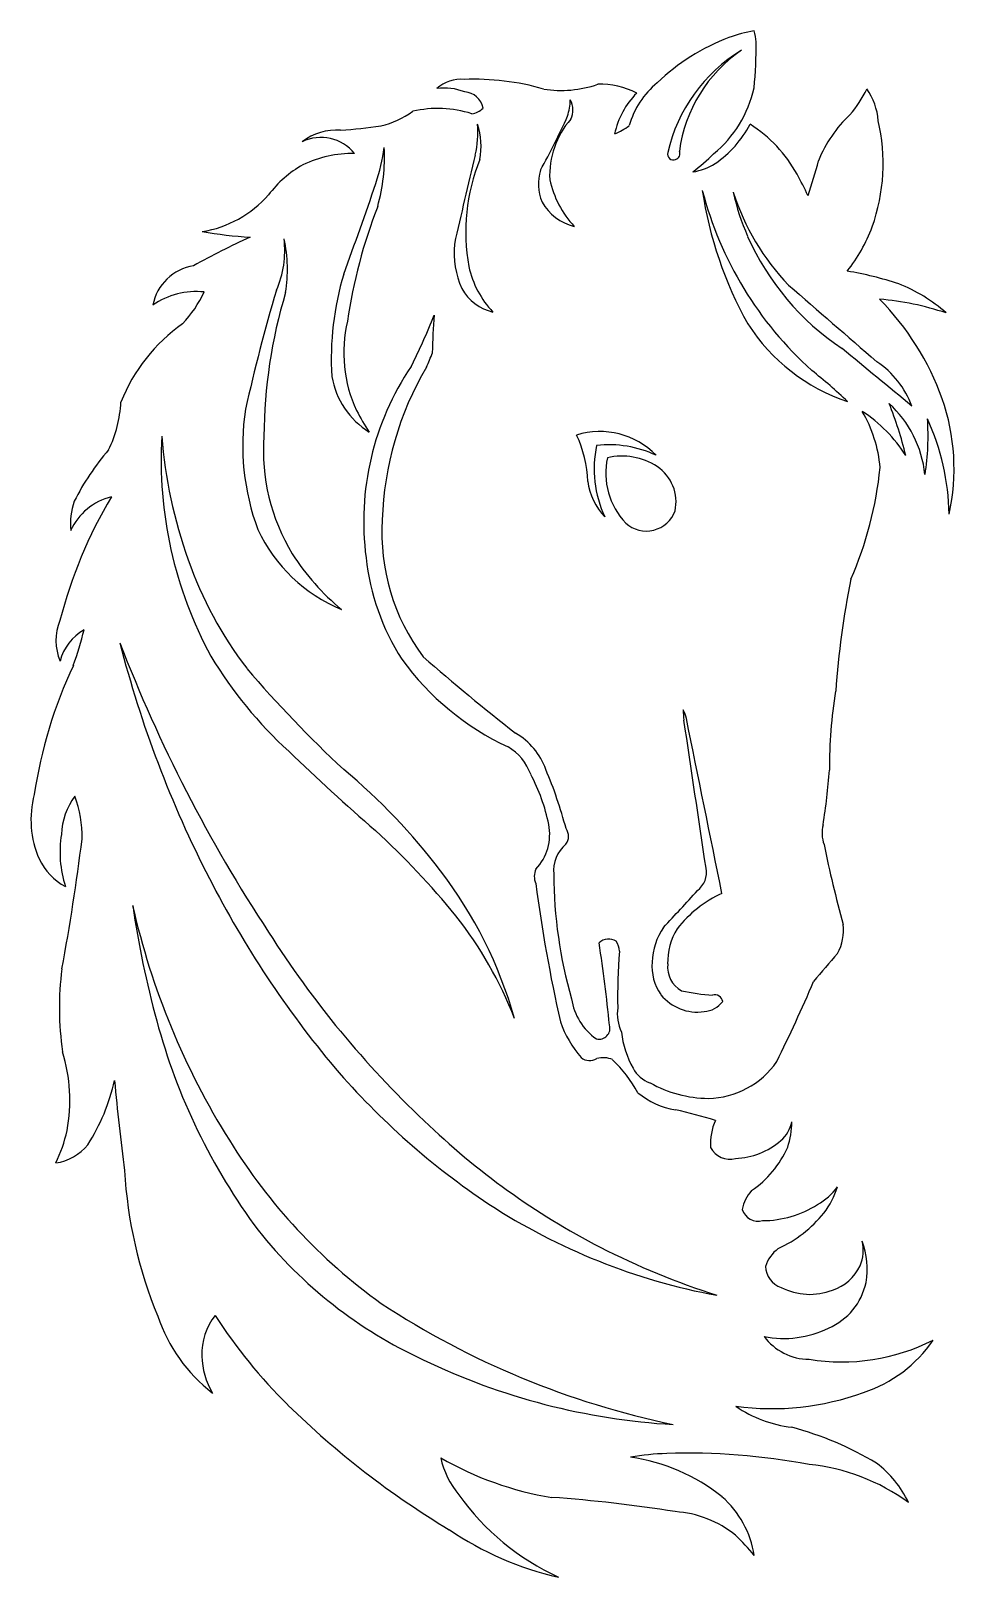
# Model space of a CAD drawing. Extents: x 24 to 180, y 22 to 283.
import ezdxf

# ---------------------------------------------------------------- set-up
doc = ezdxf.new("R2010")
doc.units = 0
doc.header["$MEASUREMENT"] = 0
doc.layers.add('_Layer_1', color=7, linetype='Continuous')

msp = doc.modelspace()

# ---------------------------------------------------------------- linework, layer by layer
at = {"linetype": 'Continuous'}
for p, q in [((143.69, 280.03), (143.69, 280.03)), ((137.07, 256.33), (137.07, 256.33))]:
    msp.add_line(p, q, dxfattribs=at)
at = {"layer": '_Layer_1', "color": 0}
for centre, radius, start, end in [((149.72, 259.62), 24, 99.339, 109.8481), ((136.58, 280.48), 9.66, 5.7405, 17.0022), ((154.4, 248.43), 36.12, 110.8074, 133.7115), ((158.05, 256.53), 27.54, 121.4245, 167.0094), ((157.5, 259.77), 24.51, 124.2822, 172.4597), ((67.18, 281.45), 79.02, 354.3455, 0), ((96.22, 269.17), 5.96, 84.3778, 132.621), ((98.41, 231.8), 43.33, 74.1425, 92.1297), ((93.46, 264.25), 9.39, 68.5309, 97.8184), ((96.65, 269.57), 3.43, 11.3099, 85.7811), ((113.24, 291.93), 18.69, 260.7966, 289.1852), ((119.94, 261.54), 12.75, 61.7233, 92.4798), ((135.67, 263.08), 13.71, 135, 168.1987), ((138.71, 263.31), 14.56, 129.5144, 164.1777), ((126.29, 277.96), 19.99, 309.4408, 347.5748), ((146.86, 282.18), 20.01, 319.2765, 334.2262), ((156.17, 267.33), 10.67, 4.2657, 35.2509), ((79.05, 282.41), 15.6, 283.707, 305.4982), ((92.35, 251.31), 18.88, 72.3112, 102.993), ((97.71, 272.51), 3.23, 276.7622, 315.5272), ((104.39, 272), 10.37, 342.5784, 357.9706), ((111.66, 269.93), 3.53, 333.8384, 28.7689), ((70.47, 349.51), 83.18, 273.7586, 278.4916), ((82.2, 266.2), 16.93, 346.6995, 4.4845), ((87.37, 263.74), 12.3, 349.8342, 17.8984), ((17.74, 311.48), 105.52, 330.6364, 336.199), ((125.65, 258.89), 14.39, 138.7473, 182.98), ((118.47, 275.34), 10.19, 291.8008, 307.688), ((128.51, 276.37), 18.86, 304.6802, 331.9739), ((132.62, 247.76), 23.39, 28.9103, 57.6139), ((177.06, 253.15), 21.94, 133.2676, 158.0298), ((135.55, 260.86), 32.09, 340.5121, 13.0835), ((75.35, 256.71), 9.83, 86.6646, 127.034), ((72.61, 257.98), 7.3, 39.0405, 115.8295), ((77.92, 243.39), 19.19, 88.956, 115.8657), ((48.95, 268.42), 34.69, 341.6923, 351.9971), ((52.03, 262.04), 31.31, 344.4275, 2.8292), ((1096.64, 21.69), 1026.57, 166.44457, 167.30827), ((129.48, 249.33), 32.41, 157.8011, 190.4686), ((132.19, 262.49), 0.999, 167.0556, 291.5197), ((132.23, 262.57), 1.06, 288.0823, 23.4181), ((112.07, 289.9), 38.39, 307.5614, 314.5247), ((78.96, 244.03), 19.11, 119.5109, 142.8161), ((117.12, 257.41), 7.77, 162.5651, 203.0716), ((133.72, 269.92), 10.61, 279.5366, 301.3732), ((84.85, 222.01), 77.66, 25.5261, 28.5005), ((83.27, 280.37), 75.87, 340.8421, 345.489), ((-653.08, 509.12), 776.84, 339.90085, 341.10212), ((127.89, 261.82), 17.02, 192.4946, 222.9037), ((202.93, 266.16), 66.59, 188.4882, 209.1318), ((197.06, 271.92), 61.98, 194.5584, 227.9682), ((49.52, 267.99), 18.87, 279.1501, 318.8861), ((117.4, 258.51), 8.51, 209.1859, 256.6137), ((178.33, 263.58), 36.8, 191.8422, 204.0835), ((180.68, 268.21), 40.26, 197.6257, 223.8696), ((164.14, 221.71), 87.94, 158.7161, 171.8409), ((64.41, 317.29), 68.96, 260.0739, 266.8453), ((185.39, 266.57), 44.47, 203.8951, 236.2695), ((140.17, 259.73), 27.36, 321.4353, 339.4962), ((117.58, 124.04), 136.81, 114.6055, 119.0976), ((49.85, 246.15), 16.63, 336.227, 6.789), ((42.87, 242.93), 24.06, 350.6861, 12.4326), ((110.61, 245.96), 15.51, 175.2904, 203.6682), ((52.36, 235.36), 8.33, 99.0158, 169.1314), ((113.2, 246.77), 15.94, 192.0864, 223.727), ((124.88, 227.74), 50.54, 163.4099, 183.2722), ((151.73, 184.13), 59.37, 71.8033, 80.4634), ((51.57, 226.12), 13.1, 84.3787, 124.3613), ((34.74, 247.54), 19.96, 316.4513, 335.1672), ((352, 154.26), 299.31, 163.4652, 167.4428), ((149.31, 214.13), 86.36, 163.2343, 179.5861), ((103.54, 243.71), 8.17, 209.1377, 256.8042), ((3042.69, 3549.9), 4394.47, 228.86167, 229.1192), ((160.65, 215.93), 26.42, 48.1349, 68.656), ((134.27, 205.5), 46.09, 19.787, 44.7004), ((163.23, 191.01), 47.06, 71.3499, 85.3681), ((66.69, 209.3), 30.09, 125.5298, 158.0792), ((99.75, 228.87), 23.29, 166.7833, 204.8027), ((-3.57, 272.78), 102.44, 333.1652, 338.4916), ((217.22, 225.9), 125.83, 175.7531, 178.6468), ((171.69, 250.94), 31.94, 212.5694, 251.6275), ((59.65, 240.62), 33.89, 335.2565, 339.7129), ((-2482.21, -2975.88), 4154.52, 50.28346, 50.49445), ((126.6, 200.33), 46.78, 145.9359, 187.5351), ((137.91, 198.72), 54.99, 149.7211, 178.0142), ((107.63, 164.48), 77.89, 46.1224, 52.019), ((158.05, 214.56), 15.37, 20.0803, 56.355), ((88.17, 227.28), 13.95, 190.0208, 237.9132), ((17.73, 221.62), 21.08, 334.1467, 357.0423), ((106.24, 195.45), 67.18, 13.8124, 21.7177), ((155.66, 206.2), 19.17, 6.2515, 47.3621), ((143.51, 209.28), 36.12, 347.6988, 19.1067), ((99.76, 213.14), 40.39, 171.1843, 200.561), ((119.45, 240.64), 46.17, 207.8144, 213.0618), ((144.85, 207.6), 22.35, 4.7298, 30.499), ((150.8, 198.45), 24.44, 32.2462, 57.0173), ((134.11, 214.8), 41.13, 350.887, 4.0535), ((137.34, 200.64), 41.48, 1.2966, 24.304), ((115.33, 210.79), 69.77, 176.7354, 208.4543), ((127.13, 221.22), 81.71, 184.5313, 199.5578), ((96.6, 212.36), 33.74, 175.9413, 211.23), ((119.74, 202.3), 13.25, 44.122, 107.2047), ((96.48, 206.17), 21.25, 2.5534, 24.4244), ((68.88, 184.59), 42.55, 139.1388, 153.2336), ((138.1, 209.23), 19.31, 168.1617, 204.8379), ((121.29, 194.68), 18.63, 64.6798, 96.4408), ((133.01, 208.51), 12.27, 167.716, 223.5901), ((123.47, 200.4), 10.99, 57.1276, 102.8426), ((125.39, 203.63), 7.24, 347.8911, 56.0541), ((104.15, 215.84), 63.3, 336.462, 354.1997), ((128.49, 208.59), 10.88, 187.7752, 223.3428), ((105.55, 163.79), 79.58, 149.2279, 165.6173), ((39.66, 194.51), 10.3, 103.9817, 155.5362), ((42.15, 199.88), 11.91, 161.0286, 185.3016), ((127.61, 203.9), 5.18, 227.8308, 339.8087), ((86.28, 210.27), 26.83, 204.9363, 247.6661), ((117.95, 198.44), 35.06, 176.4303, 216.7584), ((113, 215.91), 66.61, 199.3203, 217.3519), ((102.36, 217.11), 41.15, 212.7296, 230.3099), ((119.61, 198.42), 39.61, 186.1199, 212.6751), ((313.82, 160.32), 154.62, 168.7192, 175.7989), ((36.89, 180.16), 9.09, 158.0206, 202.3919), ((36.77, 174.58), 8.54, 119.4921, 165.6585), ((-28.36, 197.17), 62.77, 340.2857, 346.0342), ((222.46, 226.79), 189.76, 194.3312, 207.241), ((278.2, 271.93), 256.69, 201.0285, 213.3368), ((102.12, 142.48), 78.86, 154.8465, 171.4971), ((114.8, 213.95), 70.87, 210.904, 227.782), ((218.67, 311.17), 208.74, 220.542, 227.0521), ((123.74, 204.16), 46.26, 215.9025, 245.0795), ((359.88, 488.03), 411.55, 228.9957, 231.8219), ((239.38, 158.67), 80.82, 170.7605, 180.2713), ((146.2, 168.57), 12.37, 180.4511, 188.4572), ((129.86, 166.14), 4.61, 10.7424, 30.4327), ((-18361.9, -2606.34), 18702.59, 8.44932, 8.52685), ((-33495.85, -6686.77), 34321.52, 11.46864, 11.519), ((99.63, 154.53), 8.96, 19.8036, 58.9968), ((99.84, 154.6), 11.42, 19.4133, 60.2884), ((302.21, 403.39), 337.29, 225.828, 229.201), ((11.94, 80.5), 101.12, 36.9038, 50.3646), ((79.65, 142.53), 32.14, 11.7488, 27.8847), ((39.28, 128.4), 77.38, 14.9598, 22.8039), ((57.28, 165.46), 101.54, 350.6913, 355.9465), ((40.01, 149.89), 16.44, 165.0302, 203.8236), ((40.42, 146.96), 11.7, 143.7574, 177.8053), ((12.99, 147.1), 19.23, 358.6307, 20.6295), ((102.63, 147.45), 8.64, 316.7665, 10.8685), ((47.14, 144.38), 18.66, 170.6514, 198.0467), ((-327.04, 191), 361.98, 349.438, 352.9605), ((-15.5, 42.54), 143.54, 39.3942, 47.3155), ((112.19, 147.08), 2.26, 324.1734, 35.211), ((163.14, 147.65), 5.83, 166.181, 199.7133), ((117.81, 141.26), 5.88, 130.1334, 185.6862), ((359.7, 186.93), 206.22, 191.5392, 195.3951), ((34.14, 147.55), 10.13, 205.1389, 242.1017), ((33.86, 96.05), 74.27, 15.8088, 37.4639), ((111.79, 140.29), 3.12, 156.5928, 202.411), ((134.06, 140.94), 3.72, 305.9507, 12.109), ((206.58, 218.17), 171.7, 207.1059, 219.9652), ((371.69, 173.9), 265.08, 187.5437, 192.6791), ((189.86, 140.95), 77.9, 180.2043, 195.9221), ((-147.2, 392.56), 381.03, 316.7887, 318.0645), ((148.84, 119.01), 20.27, 114.6319, 142.1438), ((201.5, 158.73), 162.42, 188.2648, 195.3017), ((165.98, 163.7), 128.38, 192.7427, 212.0049), ((41.91, 91.66), 68.01, 21.2249, 38.1097), ((205.05, 220.58), 167.38, 212.4109, 226.5993), ((139.73, 125.41), 11.15, 145.8076, 177.9034), ((142.21, 125.7), 11, 148.4533, 181.1277), ((152.57, 131.21), 8.37, 331.8848, 6.683), ((121.25, 127.27), 2.43, 58.3886, 132.2909), ((-163.51, 86.18), 286.36, 5.8056, 8.6127), ((119.49, 127.45), 3.57, 2.9532, 31.8362), ((225.21, 119.72), 102.46, 175.5721, 180.913), ((136.8, 125.07), 8.24, 174.7662, 215.3471), ((266.13, 32.44), 142.36, 138.2334, 140.7473), ((78.38, 118.02), 50.01, 172.3789, 188.4863), ((135.76, 124.98), 4.57, 173.6773, 241.2668), ((136.25, 125.31), 7.96, 219.0507, 278.132), ((140.88, 153.1), 32.96, 257.168, 266.4098), ((-112.31, 237.96), 291.99, 333.7858, 336.7109), ((124.98, 121.14), 10.15, 188.8432, 235.1182), ((130.35, 117.11), 7.65, 172.6321, 204.3515), ((137.09, 121.7), 4.27, 273.8123, 323.3082), ((139.2, 118.93), 1.34, 9.3507, 106.7856), ((146.67, 143.34), 105.48, 195.0974, 216.6041), ((131.38, 122.25), 19.44, 199.6382, 220.4101), ((119.62, 114.61), 1.84, 256.1014, 17.022), ((139.78, 115.89), 16.51, 186.7294, 209.1859), ((1.89, 102.39), 28.26, 349.634, 16.9696), ((171.89, 191.22), 127.81, 220.6983, 236.3123), ((118.02, 111.43), 2.29, 231.098, 302.3694), ((120.31, 105.68), 3.96, 66.1771, 105.4858), ((104.99, 91.91), 24.26, 29.0821, 45.7944), ((129.84, 110.17), 5.05, 207.4454, 251.3536), ((137.81, 117.12), 14.37, 271.0872, 325.5097), ((4.77, 113.04), 33.71, 327.4855, 347.5707), ((537.18, 153.66), 501.78, 185.4746, 187.2264), ((138.33, 123.44), 20.69, 240.7784, 269.3233), ((134.5, 113.59), 12.91, 229.9713, 261.1585), ((73.21, -135.6), 243.76, 74.2741, 75.9188), ((5.51, 102.71), 24.77, 333.9321, 347.3918), ((178.04, 189.95), 126.57, 225.9575, 242.5965), ((148.21, 95.11), 9.76, 156.2671, 183.7459), ((146.35, 100.1), 6.01, 311.6699, 347.4559), ((136.29, 99.17), 15.93, 342.8702, 358.647), ((26.46, 100.44), 8.71, 278.6109, 320.679), ((138.5, 145.66), 95.51, 211.5646, 234.3239), ((141.7, 96.06), 3.6, 206.266, 285.6765), ((142.18, 105.12), 12.53, 272.2546, 310.6373), ((135.53, 101.62), 17.5, 304.2708, 335.9233), ((115.55, 95.02), 76.3, 183.365, 202.4164), ((150.88, 82.48), 7.22, 139.6692, 168.0677), ((151.46, 94), 10.51, 298.9896, 323.6951), ((145.3, 92.59), 15.4, 323.1988, 341.7796), ((158.89, 173.63), 105.97, 236.8807, 259.4785), ((146.53, 84.81), 2.83, 197.0867, 285.1327), ((147.26, 99.26), 17.18, 270, 302.723), ((140.52, 97.38), 22.12, 295.0821, 320.6789), ((122.17, 128.35), 76.92, 218.5231, 245.1586), ((157.77, 77.01), 6.51, 336.8605, 14.2144), ((151.79, 73.9), 13.17, 349.9575, 20.9251), ((180.61, 197.23), 134.22, 243.0507, 252.1838), ((153.62, 72.4), 6.19, 127.0047, 161.7295), ((151.72, 74.53), 3.99, 182.7049, 250.8522), ((156.53, 77.94), 8.04, 288.509, 334.2043), ((155.24, 80.17), 10.56, 242.8297, 291.2942), ((154.14, 73.89), 10.86, 293.231, 347.8589), ((161.23, 187.39), 142.79, 236.6805, 258.2485), ((71.05, 74.65), 27.46, 198.5234, 232.3073), ((62.63, 59.66), 10.17, 141.059, 182.8293), ((127.92, 112.9), 86.91, 212.6179, 225.5165), ((150.92, 78.98), 16.83, 258.3209, 296.4624), ((155.17, 68.12), 9.5, 216.289, 269.6919), ((160.66, 92.35), 34.18, 260.6845, 296.8524), ((157.2, 74.77), 22.89, 288.163, 325.6534), ((65.43, 59.52), 12.97, 181.5787, 210.5846), ((138.71, 159.97), 112.57, 244.2803, 266.6575), ((148.79, 95.45), 45.18, 262.3145, 290.1257), ((170.49, 156.47), 147.83, 225.5774, 238.9627), ((154.85, 68.57), 21.61, 235.9338, 262.9541), ((137.9, -6.56), 55.55, 58.9832, 75.0839), ((106.61, 44.86), 14.06, 191.8421, 220.589), ((120.4, 89.33), 54.78, 239.8093, 260.7893), ((133.38, -10.51), 53.26, 92.5076, 99.1105), ((120.31, 10.19), 32.22, 51.426, 81.7263), ((134.48, -68.07), 110.83, 79.2721, 91.7753), ((151.64, 6.49), 34.51, 54.005, 84.2279), ((155.83, 26.86), 17.77, 25.1278, 52.9953), ((129.93, 59.66), 41.58, 215.1536, 245.6165), ((95.44, -197.22), 233.04, 80.8501, 86.0169), ((129.26, 22.79), 16.81, 9.0604, 48.5166), ((131.34, 14.87), 18.02, 50.8835, 86.2949), ((124.56, 74.31), 53.83, 235.7573, 257.3397), ((118.37, 3.14), 35.4, 39.0509, 46.5837)]:
    msp.add_arc(centre, radius, start, end, dxfattribs=at)

doc.saveas('drawing.dxf')
